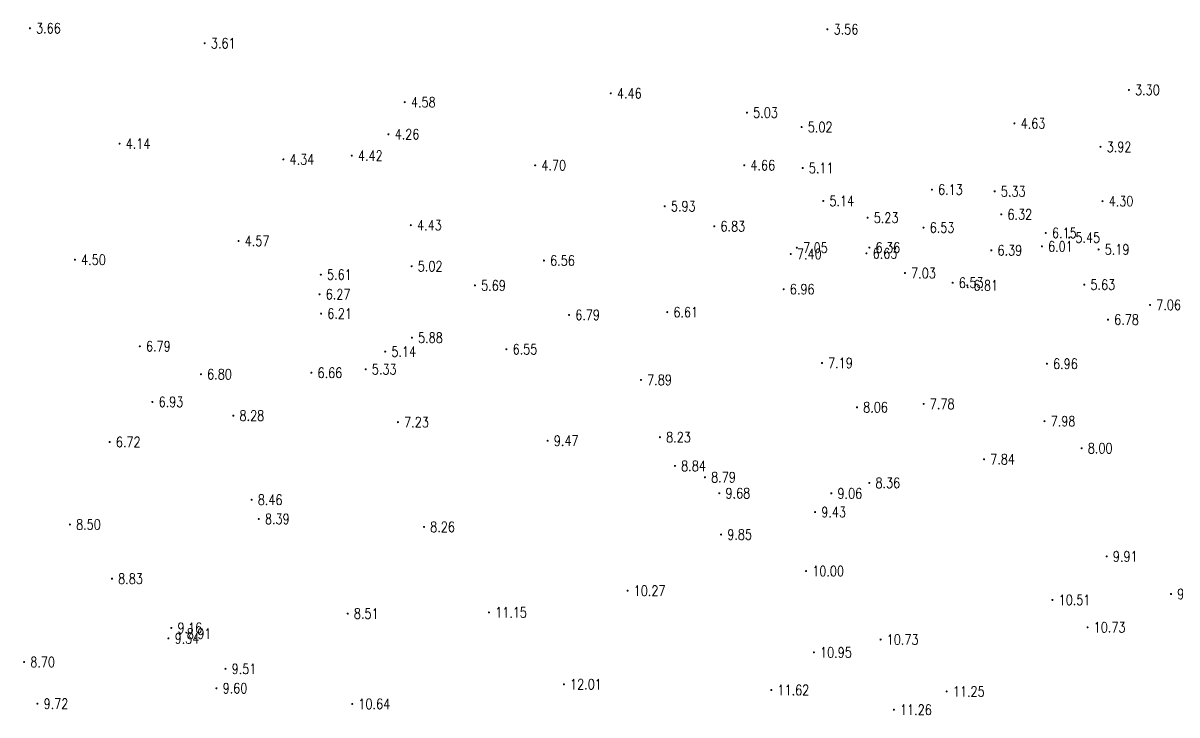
# Model space of a CAD drawing. Extents: x 476861 to 479475, y 2367369 to 2370541.
# Drawn here: x 478275.9 to 478387.9, y 2368894.5 to 2368961.7 of the extents above; entities that cross this region are included whole.
import ezdxf
from ezdxf.enums import TextEntityAlignment as Align

# ---------------------------------------------------------------- set-up
doc = ezdxf.new("R2010")
doc.units = 0
doc.header["$LTSCALE"] = 0.5
doc.layers.get('0').update_dxf_attribs({"linetype": 'CONTINUOUS'})
doc.layers.add('GCD', color=1, linetype='CONTINUOUS')
doc.styles.add('HZ', font='rs.shx', dxfattribs={"width": 0.8, "bigfont": 'hztxt.shx'})

# ---------------------------------------------------------------- blocks, each defined once
blk = doc.blocks.new('GC200')
at = {"linetype": 'Continuous', "const_width": 0.2, "flags": 128}
blk.add_lwpolyline([(-0.1, 0, 1), (0.1, 0, 1)], format="xyb", close=True, dxfattribs=at)

msp = doc.modelspace()

# ---------------------------------------------------------------- block references
at = {"layer": 'GCD', "linetype": 'Continuous'}
ref = msp.add_blockref('GC200', (478276.531, 2368961.228, 3.66), dxfattribs=dict(at, xscale=0.5, yscale=0.5, zscale=0.5))
ref.add_attrib('height', '3.66', dxfattribs={"linetype": 'Continuous', "height": 1, "style": 'HZ', "width": 0.8}).set_placement((478277.131, 2368961.228, 3.66), align=Align.MIDDLE_LEFT)
ref = msp.add_blockref('GC200', (478353.981, 2368961.128, 3.555), dxfattribs=dict(at, xscale=0.5, yscale=0.5, zscale=0.5))
ref.add_attrib('height', '3.56', dxfattribs={"linetype": 'Continuous', "height": 1, "style": 'HZ', "width": 0.8}).set_placement((478354.581, 2368961.128, 3.555), align=Align.MIDDLE_LEFT)
ref = msp.add_blockref('GC200', (478293.506, 2368959.773, 3.61), dxfattribs=dict(at, xscale=0.5, yscale=0.5, zscale=0.5))
ref.add_attrib('height', '3.61', dxfattribs={"linetype": 'Continuous', "height": 1, "style": 'HZ', "width": 0.8}).set_placement((478294.106, 2368959.773, 3.61), align=Align.MIDDLE_LEFT)
ref = msp.add_blockref('GC200', (478383.252, 2368955.231, 3.304), dxfattribs=dict(at, xscale=0.5, yscale=0.5, zscale=0.5))
ref.add_attrib('height', '3.30', dxfattribs={"linetype": 'Continuous', "height": 1, "style": 'HZ', "width": 0.8}).set_placement((478383.852, 2368955.231, 3.304), align=Align.MIDDLE_LEFT)
ref = msp.add_blockref('GC200', (478312.936, 2368954.043, 4.584), dxfattribs=dict(at, xscale=0.5, yscale=0.5, zscale=0.5))
ref.add_attrib('height', '4.58', dxfattribs={"linetype": 'Continuous', "height": 1, "style": 'HZ', "width": 0.8}).set_placement((478313.536, 2368954.043, 4.584), align=Align.MIDDLE_LEFT)
ref = msp.add_blockref('GC200', (478332.943, 2368954.902, 4.464), dxfattribs=dict(at, xscale=0.5, yscale=0.5, zscale=0.5))
ref.add_attrib('height', '4.46', dxfattribs={"linetype": 'Continuous', "height": 1, "style": 'HZ', "width": 0.8}).set_placement((478333.543, 2368954.902, 4.464), align=Align.MIDDLE_LEFT)
ref = msp.add_blockref('GC200', (478346.167, 2368953.029, 5.025), dxfattribs=dict(at, xscale=0.5, yscale=0.5, zscale=0.5))
ref.add_attrib('height', '5.03', dxfattribs={"linetype": 'Continuous', "height": 1, "style": 'HZ', "width": 0.8}).set_placement((478346.767, 2368953.029, 5.025), align=Align.MIDDLE_LEFT)
ref = msp.add_blockref('GC200', (478372.143, 2368951.981, 4.632), dxfattribs=dict(at, xscale=0.5, yscale=0.5, zscale=0.5))
ref.add_attrib('height', '4.63', dxfattribs={"linetype": 'Continuous', "height": 1, "style": 'HZ', "width": 0.8}).set_placement((478372.743, 2368951.981, 4.632), align=Align.MIDDLE_LEFT)
ref = msp.add_blockref('GC200', (478311.353, 2368950.926, 4.263), dxfattribs=dict(at, xscale=0.5, yscale=0.5, zscale=0.5))
ref.add_attrib('height', '4.26', dxfattribs={"linetype": 'Continuous', "height": 1, "style": 'HZ', "width": 0.8}).set_placement((478311.953, 2368950.926, 4.263), align=Align.MIDDLE_LEFT)
ref = msp.add_blockref('GC200', (478351.471, 2368951.627, 5.018), dxfattribs=dict(at, xscale=0.5, yscale=0.5, zscale=0.5))
ref.add_attrib('height', '5.02', dxfattribs={"linetype": 'Continuous', "height": 1, "style": 'HZ', "width": 0.8}).set_placement((478352.071, 2368951.627, 5.018), align=Align.MIDDLE_LEFT)
ref = msp.add_blockref('GC200', (478285.236, 2368950.012, 4.143), dxfattribs=dict(at, xscale=0.5, yscale=0.5, zscale=0.5))
ref.add_attrib('height', '4.14', dxfattribs={"linetype": 'Continuous', "height": 1, "style": 'HZ', "width": 0.8}).set_placement((478285.836, 2368950.012, 4.143), align=Align.MIDDLE_LEFT)
ref = msp.add_blockref('GC200', (478380.498, 2368949.701, 3.918), dxfattribs=dict(at, xscale=0.5, yscale=0.5, zscale=0.5))
ref.add_attrib('height', '3.92', dxfattribs={"linetype": 'Continuous', "height": 1, "style": 'HZ', "width": 0.8}).set_placement((478381.098, 2368949.701, 3.918), align=Align.MIDDLE_LEFT)
ref = msp.add_blockref('GC200', (478301.15, 2368948.485, 4.343), dxfattribs=dict(at, xscale=0.5, yscale=0.5, zscale=0.5))
ref.add_attrib('height', '4.34', dxfattribs={"linetype": 'Continuous', "height": 1, "style": 'HZ', "width": 0.8}).set_placement((478301.75, 2368948.485, 4.343), align=Align.MIDDLE_LEFT)
ref = msp.add_blockref('GC200', (478307.791, 2368948.849, 4.423), dxfattribs=dict(at, xscale=0.5, yscale=0.5, zscale=0.5))
ref.add_attrib('height', '4.42', dxfattribs={"linetype": 'Continuous', "height": 1, "style": 'HZ', "width": 0.8}).set_placement((478308.391, 2368948.849, 4.423), align=Align.MIDDLE_LEFT)
ref = msp.add_blockref('GC200', (478325.599, 2368947.907, 4.701), dxfattribs=dict(at, xscale=0.5, yscale=0.5, zscale=0.5))
ref.add_attrib('height', '4.70', dxfattribs={"linetype": 'Continuous', "height": 1, "style": 'HZ', "width": 0.8}).set_placement((478326.199, 2368947.907, 4.701), align=Align.MIDDLE_LEFT)
ref = msp.add_blockref('GC200', (478345.9, 2368947.916, 4.66), dxfattribs=dict(at, xscale=0.5, yscale=0.5, zscale=0.5))
ref.add_attrib('height', '4.66', dxfattribs={"linetype": 'Continuous', "height": 1, "style": 'HZ', "width": 0.8}).set_placement((478346.5, 2368947.916, 4.66), align=Align.MIDDLE_LEFT)
ref = msp.add_blockref('GC200', (478351.575, 2368947.642, 5.112), dxfattribs=dict(at, xscale=0.5, yscale=0.5, zscale=0.5))
ref.add_attrib('height', '5.11', dxfattribs={"linetype": 'Continuous', "height": 1, "style": 'HZ', "width": 0.8}).set_placement((478352.175, 2368947.642, 5.112), align=Align.MIDDLE_LEFT)
ref = msp.add_blockref('GC200', (478364.121, 2368945.543, 6.133), dxfattribs=dict(at, xscale=0.5, yscale=0.5, zscale=0.5))
ref.add_attrib('height', '6.13', dxfattribs={"linetype": 'Continuous', "height": 1, "style": 'HZ', "width": 0.8}).set_placement((478364.721, 2368945.543, 6.133), align=Align.MIDDLE_LEFT)
ref = msp.add_blockref('GC200', (478370.221, 2368945.375, 5.328), dxfattribs=dict(at, xscale=0.5, yscale=0.5, zscale=0.5))
ref.add_attrib('height', '5.33', dxfattribs={"linetype": 'Continuous', "height": 1, "style": 'HZ', "width": 0.8}).set_placement((478370.821, 2368945.375, 5.328), align=Align.MIDDLE_LEFT)
ref = msp.add_blockref('GC200', (478338.182, 2368943.93, 5.933), dxfattribs=dict(at, xscale=0.5, yscale=0.5, zscale=0.5))
ref.add_attrib('height', '5.93', dxfattribs={"linetype": 'Continuous', "height": 1, "style": 'HZ', "width": 0.8}).set_placement((478338.782, 2368943.93, 5.933), align=Align.MIDDLE_LEFT)
ref = msp.add_blockref('GC200', (478353.571, 2368944.45, 5.138), dxfattribs=dict(at, xscale=0.5, yscale=0.5, zscale=0.5))
ref.add_attrib('height', '5.14', dxfattribs={"linetype": 'Continuous', "height": 1, "style": 'HZ', "width": 0.8}).set_placement((478354.171, 2368944.45, 5.138), align=Align.MIDDLE_LEFT)
ref = msp.add_blockref('GC200', (478380.692, 2368944.423, 4.3), dxfattribs=dict(at, xscale=0.5, yscale=0.5, zscale=0.5))
ref.add_attrib('height', '4.30', dxfattribs={"linetype": 'Continuous', "height": 1, "style": 'HZ', "width": 0.8}).set_placement((478381.292, 2368944.423, 4.3), align=Align.MIDDLE_LEFT)
ref = msp.add_blockref('GC200', (478357.876, 2368942.813, 5.228), dxfattribs=dict(at, xscale=0.5, yscale=0.5, zscale=0.5))
ref.add_attrib('height', '5.23', dxfattribs={"linetype": 'Continuous', "height": 1, "style": 'HZ', "width": 0.8}).set_placement((478358.476, 2368942.813, 5.228), align=Align.MIDDLE_LEFT)
ref = msp.add_blockref('GC200', (478370.86, 2368943.139, 6.319), dxfattribs=dict(at, xscale=0.5, yscale=0.5, zscale=0.5))
ref.add_attrib('height', '6.32', dxfattribs={"linetype": 'Continuous', "height": 1, "style": 'HZ', "width": 0.8}).set_placement((478371.46, 2368943.139, 6.319), align=Align.MIDDLE_LEFT)
ref = msp.add_blockref('GC200', (478313.526, 2368942.092, 4.433), dxfattribs=dict(at, xscale=0.5, yscale=0.5, zscale=0.5))
ref.add_attrib('height', '4.43', dxfattribs={"linetype": 'Continuous', "height": 1, "style": 'HZ', "width": 0.8}).set_placement((478314.126, 2368942.092, 4.433), align=Align.MIDDLE_LEFT)
ref = msp.add_blockref('GC200', (478342.99, 2368941.984, 6.831), dxfattribs=dict(at, xscale=0.5, yscale=0.5, zscale=0.5))
ref.add_attrib('height', '6.83', dxfattribs={"linetype": 'Continuous', "height": 1, "style": 'HZ', "width": 0.8}).set_placement((478343.59, 2368941.984, 6.831), align=Align.MIDDLE_LEFT)
ref = msp.add_blockref('GC200', (478363.31, 2368941.853, 6.529), dxfattribs=dict(at, xscale=0.5, yscale=0.5, zscale=0.5))
ref.add_attrib('height', '6.53', dxfattribs={"linetype": 'Continuous', "height": 1, "style": 'HZ', "width": 0.8}).set_placement((478363.91, 2368941.853, 6.529), align=Align.MIDDLE_LEFT)
ref = msp.add_blockref('GC200', (478296.792, 2368940.556, 4.565), dxfattribs=dict(at, xscale=0.5, yscale=0.5, zscale=0.5))
ref.add_attrib('height', '4.57', dxfattribs={"linetype": 'Continuous', "height": 1, "style": 'HZ', "width": 0.8}).set_placement((478297.392, 2368940.556, 4.565), align=Align.MIDDLE_LEFT)
ref = msp.add_blockref('GC200', (478375.186, 2368941.337, 6.154), dxfattribs=dict(at, xscale=0.5, yscale=0.5, zscale=0.5))
ref.add_attrib('height', '6.15', dxfattribs={"linetype": 'Continuous', "height": 1, "style": 'HZ', "width": 0.8}).set_placement((478375.786, 2368941.337, 6.154), align=Align.MIDDLE_LEFT)
ref = msp.add_blockref('GC200', (478377.458, 2368940.885, 5.45), dxfattribs=dict(at, xscale=0.5, yscale=0.5, zscale=0.5))
ref.add_attrib('height', '5.45', dxfattribs={"linetype": 'Continuous', "height": 1, "style": 'HZ', "width": 0.8}).set_placement((478378.058, 2368940.885, 5.45), align=Align.MIDDLE_LEFT)
ref = msp.add_blockref('GC200', (478351.009, 2368939.894, 7.05), dxfattribs=dict(at, xscale=0.5, yscale=0.5, zscale=0.5))
ref.add_attrib('height', '7.05', dxfattribs={"linetype": 'Continuous', "height": 1, "style": 'HZ', "width": 0.8}).set_placement((478351.609, 2368939.894, 7.05), align=Align.MIDDLE_LEFT)
ref = msp.add_blockref('GC200', (478358.052, 2368939.918, 6.363), dxfattribs=dict(at, xscale=0.5, yscale=0.5, zscale=0.5))
ref.add_attrib('height', '6.36', dxfattribs={"linetype": 'Continuous', "height": 1, "style": 'HZ', "width": 0.8}).set_placement((478358.652, 2368939.918, 6.363), align=Align.MIDDLE_LEFT)
ref = msp.add_blockref('GC200', (478369.896, 2368939.648, 6.388), dxfattribs=dict(at, xscale=0.5, yscale=0.5, zscale=0.5))
ref.add_attrib('height', '6.39', dxfattribs={"linetype": 'Continuous', "height": 1, "style": 'HZ', "width": 0.8}).set_placement((478370.496, 2368939.648, 6.388), align=Align.MIDDLE_LEFT)
ref = msp.add_blockref('GC200', (478374.806, 2368940.032, 6.006), dxfattribs=dict(at, xscale=0.5, yscale=0.5, zscale=0.5))
ref.add_attrib('height', '6.01', dxfattribs={"linetype": 'Continuous', "height": 1, "style": 'HZ', "width": 0.8}).set_placement((478375.406, 2368940.032, 6.006), align=Align.MIDDLE_LEFT)
ref = msp.add_blockref('GC200', (478380.307, 2368939.731, 5.191), dxfattribs=dict(at, xscale=0.5, yscale=0.5, zscale=0.5))
ref.add_attrib('height', '5.19', dxfattribs={"linetype": 'Continuous', "height": 1, "style": 'HZ', "width": 0.8}).set_placement((478380.907, 2368939.731, 5.191), align=Align.MIDDLE_LEFT)
ref = msp.add_blockref('GC200', (478280.902, 2368938.733, 4.5), dxfattribs=dict(at, xscale=0.5, yscale=0.5, zscale=0.5))
ref.add_attrib('height', '4.50', dxfattribs={"linetype": 'Continuous', "height": 1, "style": 'HZ', "width": 0.8}).set_placement((478281.502, 2368938.733, 4.5), align=Align.MIDDLE_LEFT)
ref = msp.add_blockref('GC200', (478326.448, 2368938.658, 6.559), dxfattribs=dict(at, xscale=0.5, yscale=0.5, zscale=0.5))
ref.add_attrib('height', '6.56', dxfattribs={"linetype": 'Continuous', "height": 1, "style": 'HZ', "width": 0.8}).set_placement((478327.048, 2368938.658, 6.559), align=Align.MIDDLE_LEFT)
ref = msp.add_blockref('GC200', (478350.423, 2368939.286, 7.399), dxfattribs=dict(at, xscale=0.5, yscale=0.5, zscale=0.5))
ref.add_attrib('height', '7.40', dxfattribs={"linetype": 'Continuous', "height": 1, "style": 'HZ', "width": 0.8}).set_placement((478351.023, 2368939.286, 7.399), align=Align.MIDDLE_LEFT)
ref = msp.add_blockref('GC200', (478357.771, 2368939.354, 6.63), dxfattribs=dict(at, xscale=0.5, yscale=0.5, zscale=0.5))
ref.add_attrib('height', '6.63', dxfattribs={"linetype": 'Continuous', "height": 1, "style": 'HZ', "width": 0.8}).set_placement((478358.371, 2368939.354, 6.63), align=Align.MIDDLE_LEFT)
ref = msp.add_blockref('GC200', (478304.784, 2368937.287, 5.606), dxfattribs=dict(at, xscale=0.5, yscale=0.5, zscale=0.5))
ref.add_attrib('height', '5.61', dxfattribs={"linetype": 'Continuous', "height": 1, "style": 'HZ', "width": 0.8}).set_placement((478305.384, 2368937.287, 5.606), align=Align.MIDDLE_LEFT)
ref = msp.add_blockref('GC200', (478313.599, 2368938.104, 5.02), dxfattribs=dict(at, xscale=0.5, yscale=0.5, zscale=0.5))
ref.add_attrib('height', '5.02', dxfattribs={"linetype": 'Continuous', "height": 1, "style": 'HZ', "width": 0.8}).set_placement((478314.199, 2368938.104, 5.02), align=Align.MIDDLE_LEFT)
ref = msp.add_blockref('GC200', (478361.506, 2368937.443, 7.034), dxfattribs=dict(at, xscale=0.5, yscale=0.5, zscale=0.5))
ref.add_attrib('height', '7.03', dxfattribs={"linetype": 'Continuous', "height": 1, "style": 'HZ', "width": 0.8}).set_placement((478362.106, 2368937.443, 7.034), align=Align.MIDDLE_LEFT)
ref = msp.add_blockref('GC200', (478319.748, 2368936.238, 5.688), dxfattribs=dict(at, xscale=0.5, yscale=0.5, zscale=0.5))
ref.add_attrib('height', '5.69', dxfattribs={"linetype": 'Continuous', "height": 1, "style": 'HZ', "width": 0.8}).set_placement((478320.348, 2368936.238, 5.688), align=Align.MIDDLE_LEFT)
ref = msp.add_blockref('GC200', (478366.141, 2368936.497, 6.526), dxfattribs=dict(at, xscale=0.5, yscale=0.5, zscale=0.5))
ref.add_attrib('height', '6.53', dxfattribs={"linetype": 'Continuous', "height": 1, "style": 'HZ', "width": 0.8}).set_placement((478366.741, 2368936.497, 6.526), align=Align.MIDDLE_LEFT)
ref = msp.add_blockref('GC200', (478367.553, 2368936.234, 6.811), dxfattribs=dict(at, xscale=0.5, yscale=0.5, zscale=0.5))
ref.add_attrib('height', '6.81', dxfattribs={"linetype": 'Continuous', "height": 1, "style": 'HZ', "width": 0.8}).set_placement((478368.153, 2368936.234, 6.811), align=Align.MIDDLE_LEFT)
ref = msp.add_blockref('GC200', (478378.921, 2368936.311, 5.629), dxfattribs=dict(at, xscale=0.5, yscale=0.5, zscale=0.5))
ref.add_attrib('height', '5.63', dxfattribs={"linetype": 'Continuous', "height": 1, "style": 'HZ', "width": 0.8}).set_placement((478379.521, 2368936.311, 5.629), align=Align.MIDDLE_LEFT)
ref = msp.add_blockref('GC200', (478304.656, 2368935.381, 6.267), dxfattribs=dict(at, xscale=0.5, yscale=0.5, zscale=0.5))
ref.add_attrib('height', '6.27', dxfattribs={"linetype": 'Continuous', "height": 1, "style": 'HZ', "width": 0.8}).set_placement((478305.256, 2368935.381, 6.267), align=Align.MIDDLE_LEFT)
ref = msp.add_blockref('GC200', (478349.73, 2368935.873, 6.958), dxfattribs=dict(at, xscale=0.5, yscale=0.5, zscale=0.5))
ref.add_attrib('height', '6.96', dxfattribs={"linetype": 'Continuous', "height": 1, "style": 'HZ', "width": 0.8}).set_placement((478350.33, 2368935.873, 6.958), align=Align.MIDDLE_LEFT)
ref = msp.add_blockref('GC200', (478385.312, 2368934.345, 7.059), dxfattribs=dict(at, xscale=0.5, yscale=0.5, zscale=0.5))
ref.add_attrib('height', '7.06', dxfattribs={"linetype": 'Continuous', "height": 1, "style": 'HZ', "width": 0.8}).set_placement((478385.912, 2368934.345, 7.059), align=Align.MIDDLE_LEFT)
ref = msp.add_blockref('GC200', (478304.811, 2368933.499, 6.214), dxfattribs=dict(at, xscale=0.5, yscale=0.5, zscale=0.5))
ref.add_attrib('height', '6.21', dxfattribs={"linetype": 'Continuous', "height": 1, "style": 'HZ', "width": 0.8}).set_placement((478305.411, 2368933.499, 6.214), align=Align.MIDDLE_LEFT)
ref = msp.add_blockref('GC200', (478328.892, 2368933.371, 6.785), dxfattribs=dict(at, xscale=0.5, yscale=0.5, zscale=0.5))
ref.add_attrib('height', '6.79', dxfattribs={"linetype": 'Continuous', "height": 1, "style": 'HZ', "width": 0.8}).set_placement((478329.492, 2368933.371, 6.785), align=Align.MIDDLE_LEFT)
ref = msp.add_blockref('GC200', (478338.42, 2368933.642, 6.611), dxfattribs=dict(at, xscale=0.5, yscale=0.5, zscale=0.5))
ref.add_attrib('height', '6.61', dxfattribs={"linetype": 'Continuous', "height": 1, "style": 'HZ', "width": 0.8}).set_placement((478339.02, 2368933.642, 6.611), align=Align.MIDDLE_LEFT)
ref = msp.add_blockref('GC200', (478381.227, 2368932.915, 6.784), dxfattribs=dict(at, xscale=0.5, yscale=0.5, zscale=0.5))
ref.add_attrib('height', '6.78', dxfattribs={"linetype": 'Continuous', "height": 1, "style": 'HZ', "width": 0.8}).set_placement((478381.827, 2368932.915, 6.784), align=Align.MIDDLE_LEFT)
ref = msp.add_blockref('GC200', (478313.624, 2368931.158, 5.878), dxfattribs=dict(at, xscale=0.5, yscale=0.5, zscale=0.5))
ref.add_attrib('height', '5.88', dxfattribs={"linetype": 'Continuous', "height": 1, "style": 'HZ', "width": 0.8}).set_placement((478314.224, 2368931.158, 5.878), align=Align.MIDDLE_LEFT)
ref = msp.add_blockref('GC200', (478287.208, 2368930.324, 6.787), dxfattribs=dict(at, xscale=0.5, yscale=0.5, zscale=0.5))
ref.add_attrib('height', '6.79', dxfattribs={"linetype": 'Continuous', "height": 1, "style": 'HZ', "width": 0.8}).set_placement((478287.808, 2368930.324, 6.787), align=Align.MIDDLE_LEFT)
ref = msp.add_blockref('GC200', (478311.033, 2368929.81, 5.135), dxfattribs=dict(at, xscale=0.5, yscale=0.5, zscale=0.5))
ref.add_attrib('height', '5.14', dxfattribs={"linetype": 'Continuous', "height": 1, "style": 'HZ', "width": 0.8}).set_placement((478311.633, 2368929.81, 5.135), align=Align.MIDDLE_LEFT)
ref = msp.add_blockref('GC200', (478322.806, 2368930.04, 6.549), dxfattribs=dict(at, xscale=0.5, yscale=0.5, zscale=0.5))
ref.add_attrib('height', '6.55', dxfattribs={"linetype": 'Continuous', "height": 1, "style": 'HZ', "width": 0.8}).set_placement((478323.406, 2368930.04, 6.549), align=Align.MIDDLE_LEFT)
ref = msp.add_blockref('GC200', (478353.447, 2368928.702, 7.192), dxfattribs=dict(at, xscale=0.5, yscale=0.5, zscale=0.5))
ref.add_attrib('height', '7.19', dxfattribs={"linetype": 'Continuous', "height": 1, "style": 'HZ', "width": 0.8}).set_placement((478354.047, 2368928.702, 7.192), align=Align.MIDDLE_LEFT)
ref = msp.add_blockref('GC200', (478375.293, 2368928.626, 6.959), dxfattribs=dict(at, xscale=0.5, yscale=0.5, zscale=0.5))
ref.add_attrib('height', '6.96', dxfattribs={"linetype": 'Continuous', "height": 1, "style": 'HZ', "width": 0.8}).set_placement((478375.893, 2368928.626, 6.959), align=Align.MIDDLE_LEFT)
ref = msp.add_blockref('GC200', (478293.142, 2368927.611, 6.799), dxfattribs=dict(at, xscale=0.5, yscale=0.5, zscale=0.5))
ref.add_attrib('height', '6.80', dxfattribs={"linetype": 'Continuous', "height": 1, "style": 'HZ', "width": 0.8}).set_placement((478293.742, 2368927.611, 6.799), align=Align.MIDDLE_LEFT)
ref = msp.add_blockref('GC200', (478303.867, 2368927.754, 6.656), dxfattribs=dict(at, xscale=0.5, yscale=0.5, zscale=0.5))
ref.add_attrib('height', '6.66', dxfattribs={"linetype": 'Continuous', "height": 1, "style": 'HZ', "width": 0.8}).set_placement((478304.467, 2368927.754, 6.656), align=Align.MIDDLE_LEFT)
ref = msp.add_blockref('GC200', (478309.143, 2368928.092, 5.332), dxfattribs=dict(at, xscale=0.5, yscale=0.5, zscale=0.5))
ref.add_attrib('height', '5.33', dxfattribs={"linetype": 'Continuous', "height": 1, "style": 'HZ', "width": 0.8}).set_placement((478309.743, 2368928.092, 5.332), align=Align.MIDDLE_LEFT)
ref = msp.add_blockref('GC200', (478335.87, 2368927.06, 7.889), dxfattribs=dict(at, xscale=0.5, yscale=0.5, zscale=0.5))
ref.add_attrib('height', '7.89', dxfattribs={"linetype": 'Continuous', "height": 1, "style": 'HZ', "width": 0.8}).set_placement((478336.47, 2368927.06, 7.889), align=Align.MIDDLE_LEFT)
ref = msp.add_blockref('GC200', (478288.431, 2368924.922, 6.925), dxfattribs=dict(at, xscale=0.5, yscale=0.5, zscale=0.5))
ref.add_attrib('height', '6.93', dxfattribs={"linetype": 'Continuous', "height": 1, "style": 'HZ', "width": 0.8}).set_placement((478289.031, 2368924.922, 6.925), align=Align.MIDDLE_LEFT)
ref = msp.add_blockref('GC200', (478356.852, 2368924.397, 8.061), dxfattribs=dict(at, xscale=0.5, yscale=0.5, zscale=0.5))
ref.add_attrib('height', '8.06', dxfattribs={"linetype": 'Continuous', "height": 1, "style": 'HZ', "width": 0.8}).set_placement((478357.452, 2368924.397, 8.061), align=Align.MIDDLE_LEFT)
ref = msp.add_blockref('GC200', (478363.324, 2368924.732, 7.775), dxfattribs=dict(at, xscale=0.5, yscale=0.5, zscale=0.5))
ref.add_attrib('height', '7.78', dxfattribs={"linetype": 'Continuous', "height": 1, "style": 'HZ', "width": 0.8}).set_placement((478363.924, 2368924.732, 7.775), align=Align.MIDDLE_LEFT)
ref = msp.add_blockref('GC200', (478296.288, 2368923.586, 8.276), dxfattribs=dict(at, xscale=0.5, yscale=0.5, zscale=0.5))
ref.add_attrib('height', '8.28', dxfattribs={"linetype": 'Continuous', "height": 1, "style": 'HZ', "width": 0.8}).set_placement((478296.888, 2368923.586, 8.276), align=Align.MIDDLE_LEFT)
ref = msp.add_blockref('GC200', (478312.272, 2368922.954, 7.23), dxfattribs=dict(at, xscale=0.5, yscale=0.5, zscale=0.5))
ref.add_attrib('height', '7.23', dxfattribs={"linetype": 'Continuous', "height": 1, "style": 'HZ', "width": 0.8}).set_placement((478312.872, 2368922.954, 7.23), align=Align.MIDDLE_LEFT)
ref = msp.add_blockref('GC200', (478375.058, 2368923.049, 7.982), dxfattribs=dict(at, xscale=0.5, yscale=0.5, zscale=0.5))
ref.add_attrib('height', '7.98', dxfattribs={"linetype": 'Continuous', "height": 1, "style": 'HZ', "width": 0.8}).set_placement((478375.658, 2368923.049, 7.982), align=Align.MIDDLE_LEFT)
ref = msp.add_blockref('GC200', (478337.715, 2368921.495, 8.227), dxfattribs=dict(at, xscale=0.5, yscale=0.5, zscale=0.5))
ref.add_attrib('height', '8.23', dxfattribs={"linetype": 'Continuous', "height": 1, "style": 'HZ', "width": 0.8}).set_placement((478338.315, 2368921.495, 8.227), align=Align.MIDDLE_LEFT)
ref = msp.add_blockref('GC200', (478284.284, 2368921.027, 6.72), dxfattribs=dict(at, xscale=0.5, yscale=0.5, zscale=0.5))
ref.add_attrib('height', '6.72', dxfattribs={"linetype": 'Continuous', "height": 1, "style": 'HZ', "width": 0.8}).set_placement((478284.884, 2368921.027, 6.72), align=Align.MIDDLE_LEFT)
ref = msp.add_blockref('GC200', (478326.811, 2368921.144, 9.47), dxfattribs=dict(at, xscale=0.5, yscale=0.5, zscale=0.5))
ref.add_attrib('height', '9.47', dxfattribs={"linetype": 'Continuous', "height": 1, "style": 'HZ', "width": 0.8}).set_placement((478327.411, 2368921.144, 9.47), align=Align.MIDDLE_LEFT)
ref = msp.add_blockref('GC200', (478378.665, 2368920.425, 7.995), dxfattribs=dict(at, xscale=0.5, yscale=0.5, zscale=0.5))
ref.add_attrib('height', '8.00', dxfattribs={"linetype": 'Continuous', "height": 1, "style": 'HZ', "width": 0.8}).set_placement((478379.265, 2368920.425, 7.995), align=Align.MIDDLE_LEFT)
ref = msp.add_blockref('GC200', (478369.192, 2368919.347, 7.84), dxfattribs=dict(at, xscale=0.5, yscale=0.5, zscale=0.5))
ref.add_attrib('height', '7.84', dxfattribs={"linetype": 'Continuous', "height": 1, "style": 'HZ', "width": 0.8}).set_placement((478369.792, 2368919.347, 7.84), align=Align.MIDDLE_LEFT)
ref = msp.add_blockref('GC200', (478339.175, 2368918.703, 8.844), dxfattribs=dict(at, xscale=0.5, yscale=0.5, zscale=0.5))
ref.add_attrib('height', '8.84', dxfattribs={"linetype": 'Continuous', "height": 1, "style": 'HZ', "width": 0.8}).set_placement((478339.775, 2368918.703, 8.844), align=Align.MIDDLE_LEFT)
ref = msp.add_blockref('GC200', (478342.086, 2368917.602, 8.786), dxfattribs=dict(at, xscale=0.5, yscale=0.5, zscale=0.5))
ref.add_attrib('height', '8.79', dxfattribs={"linetype": 'Continuous', "height": 1, "style": 'HZ', "width": 0.8}).set_placement((478342.686, 2368917.602, 8.786), align=Align.MIDDLE_LEFT)
ref = msp.add_blockref('GC200', (478358.043, 2368917.055, 8.358), dxfattribs=dict(at, xscale=0.5, yscale=0.5, zscale=0.5))
ref.add_attrib('height', '8.36', dxfattribs={"linetype": 'Continuous', "height": 1, "style": 'HZ', "width": 0.8}).set_placement((478358.643, 2368917.055, 8.358), align=Align.MIDDLE_LEFT)
ref = msp.add_blockref('GC200', (478343.481, 2368916.047, 9.683), dxfattribs=dict(at, xscale=0.5, yscale=0.5, zscale=0.5))
ref.add_attrib('height', '9.68', dxfattribs={"linetype": 'Continuous', "height": 1, "style": 'HZ', "width": 0.8}).set_placement((478344.081, 2368916.047, 9.683), align=Align.MIDDLE_LEFT)
ref = msp.add_blockref('GC200', (478354.356, 2368916.036, 9.055), dxfattribs=dict(at, xscale=0.5, yscale=0.5, zscale=0.5))
ref.add_attrib('height', '9.06', dxfattribs={"linetype": 'Continuous', "height": 1, "style": 'HZ', "width": 0.8}).set_placement((478354.956, 2368916.036, 9.055), align=Align.MIDDLE_LEFT)
ref = msp.add_blockref('GC200', (478298.062, 2368915.414, 8.462), dxfattribs=dict(at, xscale=0.5, yscale=0.5, zscale=0.5))
ref.add_attrib('height', '8.46', dxfattribs={"linetype": 'Continuous', "height": 1, "style": 'HZ', "width": 0.8}).set_placement((478298.662, 2368915.414, 8.462), align=Align.MIDDLE_LEFT)
ref = msp.add_blockref('GC200', (478352.784, 2368914.214, 9.434), dxfattribs=dict(at, xscale=0.5, yscale=0.5, zscale=0.5))
ref.add_attrib('height', '9.43', dxfattribs={"linetype": 'Continuous', "height": 1, "style": 'HZ', "width": 0.8}).set_placement((478353.384, 2368914.214, 9.434), align=Align.MIDDLE_LEFT)
ref = msp.add_blockref('GC200', (478280.416, 2368913.01, 8.496), dxfattribs=dict(at, xscale=0.5, yscale=0.5, zscale=0.5))
ref.add_attrib('height', '8.50', dxfattribs={"linetype": 'Continuous', "height": 1, "style": 'HZ', "width": 0.8}).set_placement((478281.016, 2368913.01, 8.496), align=Align.MIDDLE_LEFT)
ref = msp.add_blockref('GC200', (478298.758, 2368913.549, 8.39), dxfattribs=dict(at, xscale=0.5, yscale=0.5, zscale=0.5))
ref.add_attrib('height', '8.39', dxfattribs={"linetype": 'Continuous', "height": 1, "style": 'HZ', "width": 0.8}).set_placement((478299.358, 2368913.549, 8.39), align=Align.MIDDLE_LEFT)
ref = msp.add_blockref('GC200', (478314.807, 2368912.779, 8.26), dxfattribs=dict(at, xscale=0.5, yscale=0.5, zscale=0.5))
ref.add_attrib('height', '8.26', dxfattribs={"linetype": 'Continuous', "height": 1, "style": 'HZ', "width": 0.8}).set_placement((478315.407, 2368912.779, 8.26), align=Align.MIDDLE_LEFT)
ref = msp.add_blockref('GC200', (478343.654, 2368912.035, 9.846), dxfattribs=dict(at, xscale=0.5, yscale=0.5, zscale=0.5))
ref.add_attrib('height', '9.85', dxfattribs={"linetype": 'Continuous', "height": 1, "style": 'HZ', "width": 0.8}).set_placement((478344.254, 2368912.035, 9.846), align=Align.MIDDLE_LEFT)
ref = msp.add_blockref('GC200', (478381.098, 2368909.906, 9.908), dxfattribs=dict(at, xscale=0.5, yscale=0.5, zscale=0.5))
ref.add_attrib('height', '9.91', dxfattribs={"linetype": 'Continuous', "height": 1, "style": 'HZ', "width": 0.8}).set_placement((478381.698, 2368909.906, 9.908), align=Align.MIDDLE_LEFT)
ref = msp.add_blockref('GC200', (478351.904, 2368908.487, 9.999), dxfattribs=dict(at, xscale=0.5, yscale=0.5, zscale=0.5))
ref.add_attrib('height', '10.00', dxfattribs={"linetype": 'Continuous', "height": 1, "style": 'HZ', "width": 0.8}).set_placement((478352.504, 2368908.487, 9.999), align=Align.MIDDLE_LEFT)
ref = msp.add_blockref('GC200', (478284.5, 2368907.747, 8.829), dxfattribs=dict(at, xscale=0.5, yscale=0.5, zscale=0.5))
ref.add_attrib('height', '8.83', dxfattribs={"linetype": 'Continuous', "height": 1, "style": 'HZ', "width": 0.8}).set_placement((478285.1, 2368907.747, 8.829), align=Align.MIDDLE_LEFT)
ref = msp.add_blockref('GC200', (478334.569, 2368906.579, 10.27), dxfattribs=dict(at, xscale=0.5, yscale=0.5, zscale=0.5))
ref.add_attrib('height', '10.27', dxfattribs={"linetype": 'Continuous', "height": 1, "style": 'HZ', "width": 0.8}).set_placement((478335.169, 2368906.579, 10.27), align=Align.MIDDLE_LEFT)
ref = msp.add_blockref('GC200', (478387.346, 2368906.258, 9.78), dxfattribs=dict(at, xscale=0.5, yscale=0.5, zscale=0.5))
ref.add_attrib('height', '9.78', dxfattribs={"linetype": 'Continuous', "height": 1, "style": 'HZ', "width": 0.8}).set_placement((478387.946, 2368906.258, 9.78), align=Align.MIDDLE_LEFT)
ref = msp.add_blockref('GC200', (478375.831, 2368905.686, 10.51), dxfattribs=dict(at, xscale=0.5, yscale=0.5, zscale=0.5))
ref.add_attrib('height', '10.51', dxfattribs={"linetype": 'Continuous', "height": 1, "style": 'HZ', "width": 0.8}).set_placement((478376.431, 2368905.686, 10.51), align=Align.MIDDLE_LEFT)
ref = msp.add_blockref('GC200', (478307.396, 2368904.355, 8.513), dxfattribs=dict(at, xscale=0.5, yscale=0.5, zscale=0.5))
ref.add_attrib('height', '8.51', dxfattribs={"linetype": 'Continuous', "height": 1, "style": 'HZ', "width": 0.8}).set_placement((478307.996, 2368904.355, 8.513), align=Align.MIDDLE_LEFT)
ref = msp.add_blockref('GC200', (478321.112, 2368904.469, 11.145), dxfattribs=dict(at, xscale=0.5, yscale=0.5, zscale=0.5))
ref.add_attrib('height', '11.15', dxfattribs={"linetype": 'Continuous', "height": 1, "style": 'HZ', "width": 0.8}).set_placement((478321.712, 2368904.469, 11.145), align=Align.MIDDLE_LEFT)
ref = msp.add_blockref('GC200', (478290.261, 2368902.967, 9.155), dxfattribs=dict(at, xscale=0.5, yscale=0.5, zscale=0.5))
ref.add_attrib('height', '9.16', dxfattribs={"linetype": 'Continuous', "height": 1, "style": 'HZ', "width": 0.8}).set_placement((478290.861, 2368902.967, 9.155), align=Align.MIDDLE_LEFT)
ref = msp.add_blockref('GC200', (478291.165, 2368902.406, 8.911), dxfattribs=dict(at, xscale=0.5, yscale=0.5, zscale=0.5))
ref.add_attrib('height', '8.91', dxfattribs={"linetype": 'Continuous', "height": 1, "style": 'HZ', "width": 0.8}).set_placement((478291.765, 2368902.406, 8.911), align=Align.MIDDLE_LEFT)
ref = msp.add_blockref('GC200', (478379.238, 2368903.02, 10.733), dxfattribs=dict(at, xscale=0.5, yscale=0.5, zscale=0.5))
ref.add_attrib('height', '10.73', dxfattribs={"linetype": 'Continuous', "height": 1, "style": 'HZ', "width": 0.8}).set_placement((478379.838, 2368903.02, 10.733), align=Align.MIDDLE_LEFT)
ref = msp.add_blockref('GC200', (478289.988, 2368901.948, 9.338), dxfattribs=dict(at, xscale=0.5, yscale=0.5, zscale=0.5))
ref.add_attrib('height', '9.34', dxfattribs={"linetype": 'Continuous', "height": 1, "style": 'HZ', "width": 0.8}).set_placement((478290.588, 2368901.948, 9.338), align=Align.MIDDLE_LEFT)
ref = msp.add_blockref('GC200', (478359.141, 2368901.836, 10.73), dxfattribs=dict(at, xscale=0.5, yscale=0.5, zscale=0.5))
ref.add_attrib('height', '10.73', dxfattribs={"linetype": 'Continuous', "height": 1, "style": 'HZ', "width": 0.8}).set_placement((478359.741, 2368901.836, 10.73), align=Align.MIDDLE_LEFT)
ref = msp.add_blockref('GC200', (478352.663, 2368900.59, 10.945), dxfattribs=dict(at, xscale=0.5, yscale=0.5, zscale=0.5))
ref.add_attrib('height', '10.95', dxfattribs={"linetype": 'Continuous', "height": 1, "style": 'HZ', "width": 0.8}).set_placement((478353.263, 2368900.59, 10.945), align=Align.MIDDLE_LEFT)
ref = msp.add_blockref('GC200', (478275.97, 2368899.647, 8.697), dxfattribs=dict(at, xscale=0.5, yscale=0.5, zscale=0.5))
ref.add_attrib('height', '8.70', dxfattribs={"linetype": 'Continuous', "height": 1, "style": 'HZ', "width": 0.8}).set_placement((478276.57, 2368899.647, 8.697), align=Align.MIDDLE_LEFT)
ref = msp.add_blockref('GC200', (478295.527, 2368898.987, 9.506), dxfattribs=dict(at, xscale=0.5, yscale=0.5, zscale=0.5))
ref.add_attrib('height', '9.51', dxfattribs={"linetype": 'Continuous', "height": 1, "style": 'HZ', "width": 0.8}).set_placement((478296.127, 2368898.987, 9.506), align=Align.MIDDLE_LEFT)
ref = msp.add_blockref('GC200', (478294.649, 2368897.102, 9.596), dxfattribs=dict(at, xscale=0.5, yscale=0.5, zscale=0.5))
ref.add_attrib('height', '9.60', dxfattribs={"linetype": 'Continuous', "height": 1, "style": 'HZ', "width": 0.8}).set_placement((478295.249, 2368897.102, 9.596), align=Align.MIDDLE_LEFT)
ref = msp.add_blockref('GC200', (478328.386, 2368897.487, 12.012), dxfattribs=dict(at, xscale=0.5, yscale=0.5, zscale=0.5))
ref.add_attrib('height', '12.01', dxfattribs={"linetype": 'Continuous', "height": 1, "style": 'HZ', "width": 0.8}).set_placement((478328.986, 2368897.487, 12.012), align=Align.MIDDLE_LEFT)
ref = msp.add_blockref('GC200', (478348.526, 2368896.929, 11.622), dxfattribs=dict(at, xscale=0.5, yscale=0.5, zscale=0.5))
ref.add_attrib('height', '11.62', dxfattribs={"linetype": 'Continuous', "height": 1, "style": 'HZ', "width": 0.8}).set_placement((478349.126, 2368896.929, 11.622), align=Align.MIDDLE_LEFT)
ref = msp.add_blockref('GC200', (478365.562, 2368896.787, 11.245), dxfattribs=dict(at, xscale=0.5, yscale=0.5, zscale=0.5))
ref.add_attrib('height', '11.25', dxfattribs={"linetype": 'Continuous', "height": 1, "style": 'HZ', "width": 0.8}).set_placement((478366.162, 2368896.787, 11.245), align=Align.MIDDLE_LEFT)
ref = msp.add_blockref('GC200', (478277.264, 2368895.602, 9.715), dxfattribs=dict(at, xscale=0.5, yscale=0.5, zscale=0.5))
ref.add_attrib('height', '9.72', dxfattribs={"linetype": 'Continuous', "height": 1, "style": 'HZ', "width": 0.8}).set_placement((478277.864, 2368895.602, 9.715), align=Align.MIDDLE_LEFT)
ref = msp.add_blockref('GC200', (478307.832, 2368895.574, 10.64), dxfattribs=dict(at, xscale=0.5, yscale=0.5, zscale=0.5))
ref.add_attrib('height', '10.64', dxfattribs={"linetype": 'Continuous', "height": 1, "style": 'HZ', "width": 0.8}).set_placement((478308.432, 2368895.574, 10.64), align=Align.MIDDLE_LEFT)
ref = msp.add_blockref('GC200', (478360.431, 2368895.009, 11.261), dxfattribs=dict(at, xscale=0.5, yscale=0.5, zscale=0.5))
ref.add_attrib('height', '11.26', dxfattribs={"linetype": 'Continuous', "height": 1, "style": 'HZ', "width": 0.8}).set_placement((478361.031, 2368895.009, 11.261), align=Align.MIDDLE_LEFT)

doc.saveas('drawing.dxf')
